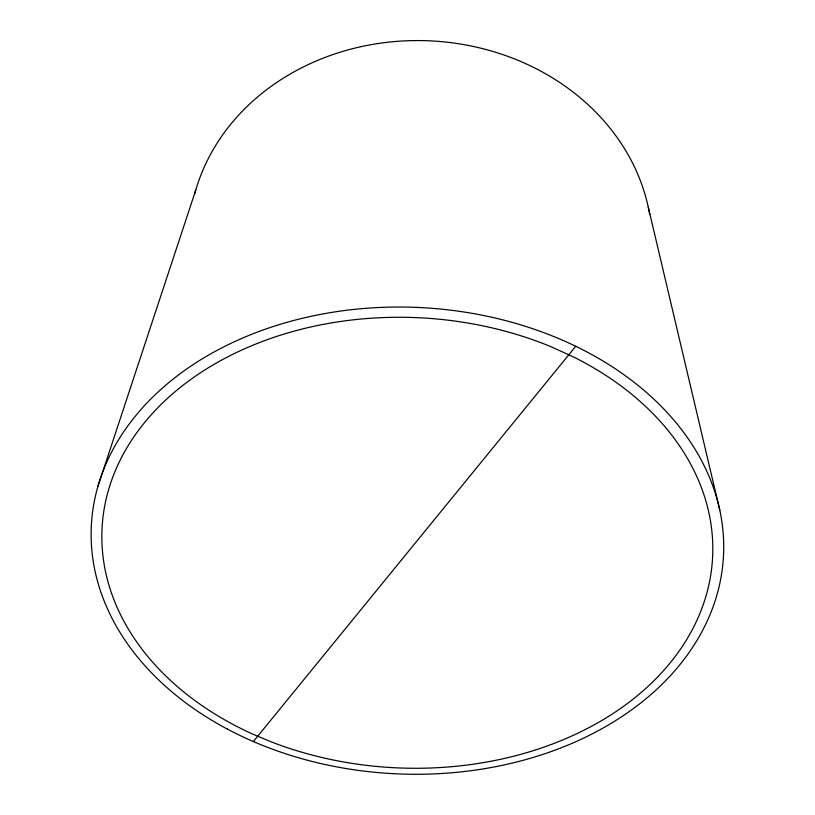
<?xml version="1.0" encoding="UTF-8"?>
<svg xmlns="http://www.w3.org/2000/svg" width="815" height="815" viewBox="0 0 815 815"><rect width="100%" height="100%" fill="white"/><g stroke="black" fill="none" stroke-linecap="round" stroke-linejoin="round"><path stroke-width="1.22" d="M97.902 486.412L195.732 190.15M253.363 741.558L575.747 346.283M648.251 207.091L719.808 510.251M194.714 193.776A231.908 201.529 2.5 0 1 429.739 40.842A231.908 201.529 2.5 0 1 649.698 214.488M272.485 742.363L253.659 734.539A305.625 225.327 2.5 0 1 140.567 427.61A305.625 225.327 2.5 0 1 551.368 346.854L574.555 357.459A305.625 225.327 2.5 0 1 672.711 659.712A305.625 225.327 2.5 0 1 272.485 742.363M227.222 729.007A316.434 233.436 2.5 0 0 722.64 566.181A316.434 233.436 2.5 0 0 272.393 326.784A316.434 233.436 2.5 0 0 227.222 729.007"/></g></svg>
